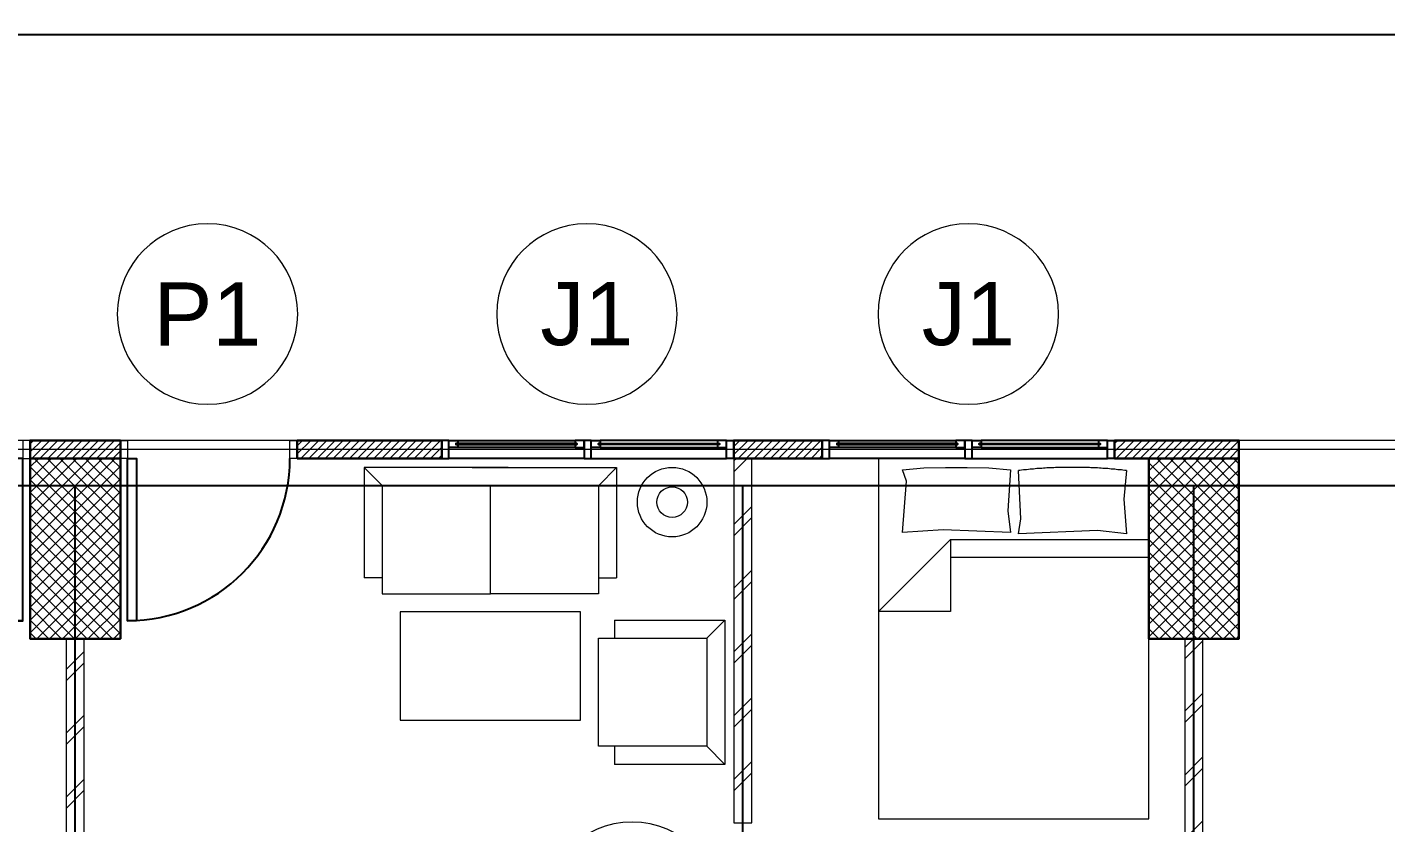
# Model space of a CAD drawing. Header units: millimetres. Extents: x -108 to 357, y -17 to 192.
# Drawn here: x 4.93 to 12.46, y 11.23 to 15.64 of the extents above; entities that cross this region are included whole.
import ezdxf
from ezdxf.enums import TextEntityAlignment as Align

# ---------------------------------------------------------------- set-up
doc = ezdxf.new("R2010")
doc.units = ezdxf.units.MM
for name, color, linetype, lineweight in [('ars', 11, 'Continuous', 0), ('KOL', 1, 'Continuous', 30), ('lan', 7, 'Continuous', 15), ('NOT', 7, 'Continuous', 20), ('tem', 5, 'Continuous', 20)]:
    doc.layers.add(name, color=color, linetype=linetype, lineweight=lineweight)
doc.layers.add('as', color=1, linetype='Continuous', plot=False)
doc.layers.add('Kusen', color=30, linetype='Continuous')
doc.layers.add('POLYLINE TPAK', color=4, linetype='Continuous', lineweight=20, plot=False)
doc.styles.add('S', font='simplex', dxfattribs={"width": 0.75})
doc.styles.get("Standard").update_dxf_attribs({"font": 'arial.ttf'})
pattern_1 = [(45, (-37.8, 2.65), (-0.1767767, 0.1767767), []), (45, (-37.7375, 2.65), (-0.1767767, 0.1767767), [])]

# ---------------------------------------------------------------- blocks, each defined once
blk = doc.blocks.new('NAV')
blk.add_circle((0, -0.4), 0.4)
at = {"style": 'S', "width": 0.75, "flags": 4}
blk.add_attdef('AV', text='', height=0.3, dxfattribs=at).set_placement((0, -0.4), align=Align.MIDDLE)
blk = doc.blocks.new('k2')
at = {"layer": 'ars'}
h = blk.add_hatch(dxfattribs=at)
h.set_pattern_fill('_USER', color=256, scale=0.05, angle=45, double=1, pattern_type=0)
h.set_pattern_definition([(45, (0, -5), (-0.03535534, 0.03535534), []), (135, (0, -5), (-0.03535534, -0.03535534), [])])
h.paths.add_polyline_path([(-0.25, -0.5), (0.25, -0.5), (0.25, 0.5), (-0.25, 0.5)])
at = {"layer": 'KOL'}
blk.add_lwpolyline([(-0.25, -0.5), (0.25, -0.5), (0.25, 0.5), (-0.25, 0.5)], close=True, dxfattribs=at)
blk = doc.blocks.new('BED1')
at = {"color": 0, "linetype": 'Continuous'}
for points in [[(1.9976, 0), (1.9976, 1.4976), (0, 1.4976), (0, 0), (1.9976, 0)], [(1.5484, 1.0993), (1.1489, 1.0993), (1.1489, 1.4976), (1.5484, 1.0993)], [(1.9346, 1.3656), (1.9443, 1.2458), (1.9467, 1.1259), (1.9467, 1.0061), (1.9443, 0.8862), (1.9346, 0.7663), (1.707, 0.7809), (1.586, 0.7663), (1.6017, 1.1404), (1.586, 1.3656), (1.8717, 1.3426), (1.9346, 1.3656)], [(1.4492, 1.0993), (1.4492, 0)], [(1.5484, 1.0993), (1.5484, 0)], [(1.9298, 0.1235), (1.7724, 0.138), (1.5799, 0.1235), (1.5981, 0.2833), (1.5799, 0.7228), (1.6634, 0.7094), (1.9298, 0.7228)], [(1.9298, 0.1235), (1.931, 0.1332), (1.9322, 0.1429), (1.9334, 0.1513), (1.9346, 0.161), (1.9346, 0.1707), (1.9358, 0.1804), (1.937, 0.1889), (1.9383, 0.1985), (1.9383, 0.2082), (1.9395, 0.2179), (1.9407, 0.2264), (1.9407, 0.2361), (1.9419, 0.2458), (1.9419, 0.2542), (1.9431, 0.2639), (1.9431, 0.2736), (1.9443, 0.2833), (1.9443, 0.2918), (1.9455, 0.3015), (1.9455, 0.3111), (1.9455, 0.3208), (1.9467, 0.3293), (1.9467, 0.339), (1.9467, 0.3487), (1.9467, 0.3584), (1.9479, 0.3668), (1.9479, 0.3765), (1.9479, 0.3862), (1.9479, 0.3959), (1.9479, 0.4044), (1.9479, 0.414), (1.9479, 0.4237), (1.9479, 0.4334), (1.9479, 0.4419), (1.9479, 0.4516), (1.9479, 0.4613), (1.9479, 0.4709), (1.9479, 0.4794), (1.9467, 0.4891), (1.9467, 0.4988), (1.9467, 0.5085), (1.9467, 0.5169), (1.9455, 0.5266), (1.9455, 0.5363), (1.9455, 0.546), (1.9443, 0.5545), (1.9443, 0.5642), (1.9431, 0.5738), (1.9431, 0.5835), (1.9419, 0.592), (1.9419, 0.6017), (1.9407, 0.6114), (1.9407, 0.6199), (1.9395, 0.6295), (1.9383, 0.6392), (1.9383, 0.6489), (1.937, 0.6574), (1.9358, 0.6671), (1.9346, 0.6768), (1.9346, 0.6864), (1.9334, 0.6949), (1.9322, 0.7046), (1.931, 0.7143), (1.9298, 0.7228)]]:
    blk.add_lwpolyline(points, dxfattribs=at)
blk = doc.blocks.new('T. J1')
at = {"layer": 'Kusen'}
for p, q in [((-0.7188, 0.1), (-0.0688, 0.1)), ((0.7212, 0.1), (0.0712, 0.1)), ((-0.0188, 0), (-0.7688, 0)), ((-0.0688, 0.06), (-0.7188, 0.06)), ((0.0212, 0), (0.7712, 0)), ((0.0712, 0.06), (0.7212, 0.06))]:
    blk.add_line(p, q, dxfattribs=at)
for points in [[(-0.8088, 0), (-0.7688, 0), (-0.7688, 0.1), (-0.8088, 0.1)], [(-0.0188, 0), (0.0212, 0), (0.0212, 0.1), (-0.0188, 0.1)], [(0.8112, 0), (0.7712, 0), (0.7712, 0.1), (0.8112, 0.1)]]:
    blk.add_lwpolyline(points, close=True, dxfattribs=at)
for points in [[(-0.7188, 0.0775), (-0.7188, 0.06), (-0.7688, 0.06), (-0.7688, 0.1), (-0.7188, 0.1), (-0.7188, 0.0825), (-0.7288, 0.0825), (-0.7288, 0.0775), (-0.7188, 0.0775)], [(-0.0688, 0.0775), (-0.0688, 0.06), (-0.0188, 0.06), (-0.0188, 0.1), (-0.0688, 0.1), (-0.0688, 0.0825), (-0.0588, 0.0825), (-0.0588, 0.0775), (-0.0688, 0.0775)], [(0.0712, 0.0775), (0.0712, 0.06), (0.0212, 0.06), (0.0212, 0.1), (0.0712, 0.1), (0.0712, 0.0825), (0.0612, 0.0825), (0.0612, 0.0775), (0.0712, 0.0775)], [(0.7212, 0.0775), (0.7212, 0.06), (0.7712, 0.06), (0.7712, 0.1), (0.7212, 0.1), (0.7212, 0.0825), (0.7312, 0.0825), (0.7312, 0.0775), (0.7212, 0.0775)]]:
    blk.add_lwpolyline(points, dxfattribs=at)
at = {"layer": 'Kusen', "color": 141}
for points in [[(-0.7288, 0.0775), (-0.0588, 0.0775), (-0.0588, 0.0825), (-0.7288, 0.0825)], [(0.7312, 0.0775), (0.0612, 0.0775), (0.0612, 0.0825), (0.7312, 0.0825)]]:
    blk.add_lwpolyline(points, close=True, dxfattribs=at)
blk = doc.blocks.new('P-90')
at = {"layer": 'Kusen'}
blk.add_lwpolyline([(374.6908, -21.5979), (374.7408, -21.5979), (374.7408, -22.4979), (374.6908, -22.4979)], close=True, dxfattribs=at)
at = {"layer": 'Kusen', "lineweight": 9}
for points in [[(373.8008, -22.4979), (373.8408, -22.4979), (373.8408, -22.5979), (373.8008, -22.5979)], [(374.7408, -22.4979), (374.7808, -22.4979), (374.7808, -22.5979), (374.7408, -22.5979)]]:
    blk.add_lwpolyline(points, close=True, dxfattribs=at)
at = {"layer": 'Kusen'}
blk.add_arc((374.7408, -22.4979), 0.9, 90, 180, dxfattribs=at)
blk = doc.blocks.new('A-DAS')
at = {"layer": 'ars'}
h = blk.add_hatch(dxfattribs=at)
h.set_pattern_fill('ANSI31', color=256, scale=0.01, style=0)
h.set_pattern_definition([(45, (-40.57, 15.9), (-0.02245064, 0.02245064), [])])
h.paths.add_polyline_path([(-25.65, 15.9), (-25.15, 15.9), (-25.15, 16), (-25.65, 16)])
h = blk.add_hatch(dxfattribs=at)
h.set_pattern_fill('ANSI31', color=256, scale=0.01, style=0)
h.set_pattern_definition([(45, (-39.16865, 15.9), (-0.02245064, 0.02245064), [])])
h.paths.add_polyline_path([(-24.17, 15.9), (-23.3686, 15.9), (-23.3686, 16), (-24.17, 16)])
h = blk.add_hatch(dxfattribs=at)
h.set_pattern_fill('ANSI31', color=256, scale=0.01, style=0)
h.set_pattern_definition([(45, (-37.059324, 15.9), (-0.02245064, 0.02245064), [])])
h.paths.add_polyline_path([(-21.75, 15.9), (-21.2593, 15.9), (-21.2593, 16), (-21.75, 16)])
h = blk.add_hatch(dxfattribs=at)
h.set_pattern_fill('ANSI31', color=256, scale=0.01, style=0)
h.set_pattern_definition([(45, (-34.560675, 15.899996), (-0.02245064, 0.02245064), [])])
h.paths.add_polyline_path([(-19.6393, 15.9), (-18.95, 15.9), (-18.95, 16), (-19.6393, 16)])
h = blk.add_hatch(dxfattribs=at)
h.set_pattern_fill('TEMBOK', color=256, scale=0.25)
h.set_pattern_definition(pattern_1)
h.paths.add_polyline_path([(-21.65, 13.88), (-21.75, 13.88), (-21.75, 15.9), (-21.65, 15.9)])
h = blk.add_hatch(dxfattribs=at)
h.set_pattern_fill('TEMBOK', color=256, scale=0.25)
h.set_pattern_definition([(45, (-25.4, 5.925), (-0.176777, 0.176777), []), (45, (-25.3375, 5.925), (-0.176777, 0.176777), [])])
h.paths.add_polyline_path([(-25.35, 14.9), (-25.45, 14.9), (-25.4501, 11.7375), (-25.3501, 11.7375)])
h = blk.add_hatch(dxfattribs=at)
h.set_pattern_fill('TEMBOK', color=256, scale=0.25)
h.set_pattern_definition(pattern_1)
h.paths.add_polyline_path([(-19.15, 13), (-19.25, 13), (-19.25, 14.9), (-19.15, 14.9)])
at = {"layer": 'as'}
for p, q in [((-37.8, 18.25), (-7.15, 18.25)), ((-37.8, 15.75), (36.6, 15.75)), ((-25.4, 0.55), (-25.4, 15.75)), ((-21.7, 10.35), (-21.7, 15.75)), ((-19.2, 2.65), (-19.2, 15.75))]:
    blk.add_line(p, q, dxfattribs=at)
at = {"layer": 'KOL'}
for points in [[(-25.65, 15.9), (-25.15, 15.9), (-25.15, 16), (-25.65, 16)], [(-24.17, 15.9), (-23.3686, 15.9), (-23.3686, 16), (-24.17, 16)], [(-21.75, 15.9), (-21.2593, 15.9), (-21.2593, 16), (-21.75, 16)], [(-19.6393, 15.9), (-18.95, 15.9), (-18.95, 16), (-19.6393, 16)]]:
    blk.add_lwpolyline(points, close=True, dxfattribs=at)
at = {"layer": 'lan'}
for p, q in [((-24.21, 16), (-25.11, 16)), ((-21.8993, 14.9033), (-21.8, 15.0025)), ((-21.8993, 14.304), (-21.8, 14.2035))]:
    blk.add_line(p, q, dxfattribs=at)
at = {"layer": 'lan', "linetype": 'Continuous'}
for points in [[(-22.9998, 15.85), (-23.7988, 15.85), (-23.7988, 15.2386)], [(-23.6995, 15.7495), (-23.7988, 15.85)], [(-23.1995, 15.85), (-22.4005, 15.85), (-22.4005, 15.2386)], [(-22.4985, 15.7495), (-22.3993, 15.85)], [(-23.6995, 15.149), (-23.099, 15.149), (-23.099, 15.7495), (-23.6995, 15.7495), (-23.6995, 15.149)], [(-22.4998, 15.149), (-23.099, 15.149), (-23.099, 15.7495), (-22.4998, 15.7495), (-22.4998, 15.149)], [(-23.6995, 15.2386), (-23.7988, 15.2386)], [(-22.4998, 15.2386), (-22.4005, 15.2386)], [(-22.4114, 15.0025), (-21.8, 15.0025), (-21.8, 14.2035), (-22.4114, 14.2035)], [(-22.4114, 15.0025), (-22.4114, 14.9033)], [(-22.4998, 14.304), (-22.4998, 14.9033), (-21.8993, 14.9033), (-21.8993, 14.304), (-22.4998, 14.304)], [(-22.4114, 14.304), (-22.4114, 14.2035)]]:
    blk.add_lwpolyline(points, dxfattribs=at)
at = {"layer": 'lan'}
blk.add_lwpolyline([(-23.5998, 14.449), (-22.5998, 14.449), (-22.5998, 15.049), (-23.5998, 15.049)], close=True, dxfattribs=at)
at = {"layer": 'lan', "linetype": 'Continuous'}
for radius in [0.1925, 0.0849]:
    blk.add_circle((-22.0918, 15.6575), radius, dxfattribs=at)
at = {"layer": 'POLYLINE TPAK', "color": 3}
blk.add_lwpolyline([(24.15, 58.85), (-25.35, 58.85), (-25.35, 60.75), (-31.65, 60.75), (-31.65, 58.85), (-38.1, 58.85), (-38.1, 45.35), (-7.15, 45.35), (-7.15, 43.3), (-7.15, 15.95), (-38.1, 15.95), (-38.1, 2.45), (-31.65, 2.45), (-31.65, 0.55), (-25.35, 0.55), (-25.35, 2.45), (24.15, 2.45)], dxfattribs=at)
blk.add_lwpolyline([(-38.15, 19.05), (-7.2, 19.05), (-7.2, 16), (-38.15, 16)], close=True, dxfattribs=at)
at = {"layer": 'tem'}
for points in [[(-21.65, 13.88), (-21.65, 15.9), (-21.75, 15.9), (-21.75, 13.88)], [(-19.15, 13), (-19.15, 14.9), (-19.25, 14.9), (-19.25, 13)]]:
    blk.add_lwpolyline(points, close=True, dxfattribs=at)
at = {"layer": 'tem', "ltscale": 2}
blk.add_lwpolyline([(-25.35, 14.9), (-25.45, 14.9), (-25.45, 11.7375), (-25.35, 11.7375)], close=True, dxfattribs=at)
at = {"layer": 'ars', "rotation": 90}
blk.add_blockref('BED1', (-19.45, 13.9024), dxfattribs=at)
at = {"layer": 'KOL', "rotation": 180}
for p in [(-25.4, 15.4), (-19.2, 15.4)]:
    blk.add_blockref('k2', p, dxfattribs=at)
at = {"layer": 'Kusen', "xscale": -1, "rotation": 180}
blk.add_blockref('P-90', (-400.4308, -6.5979), dxfattribs=at)
at = {"layer": 'Kusen', "rotation": 180}
blk.add_blockref('P-90', (349.6308, -6.5979), dxfattribs=at)
at = {"layer": 'Kusen'}
for p in [(-22.5612, 15.9), (-20.4505, 15.9)]:
    blk.add_blockref('T. J1', p, dxfattribs=at)

msp = doc.modelspace()

# ---------------------------------------------------------------- block references
msp.add_blockref('A-DAS', (30.6, -2.65))
at = {"layer": 'NOT'}
ref = msp.add_blockref('NAV', (5.93298, 14.55), dxfattribs=dict(at, xscale=-1.25, yscale=1.25, zscale=1.25))
ref.add_attrib('AV', 'P1', dxfattribs={"layer": '0', "height": 0.35, "flags": 4}).set_placement((5.93298, 14.05), align=Align.MIDDLE)
ref = msp.add_blockref('NAV', (8.03572, 14.55), dxfattribs=dict(at, xscale=-1.25, yscale=1.25, zscale=1.25))
ref.add_attrib('AV', 'J1', dxfattribs={"layer": '0', "height": 0.35, "flags": 4}).set_placement((8.03572, 14.05), align=Align.MIDDLE)
ref = msp.add_blockref('NAV', (10.14994, 14.55), dxfattribs=dict(at, xscale=-1.25, yscale=1.25, zscale=1.25))
ref.add_attrib('AV', 'J1', dxfattribs={"layer": '0', "height": 0.35, "flags": 4}).set_placement((10.14994, 14.05), align=Align.MIDDLE)
ref = msp.add_blockref('NAV', (8.28661, 11.23391), dxfattribs=dict(at, xscale=-1.25, yscale=1.25, zscale=1.25))
ref.add_attrib('AV', 'P2', dxfattribs={"layer": '0', "height": 0.35, "flags": 4}).set_placement((8.28661, 10.73391), align=Align.MIDDLE)

doc.saveas('drawing.dxf')
